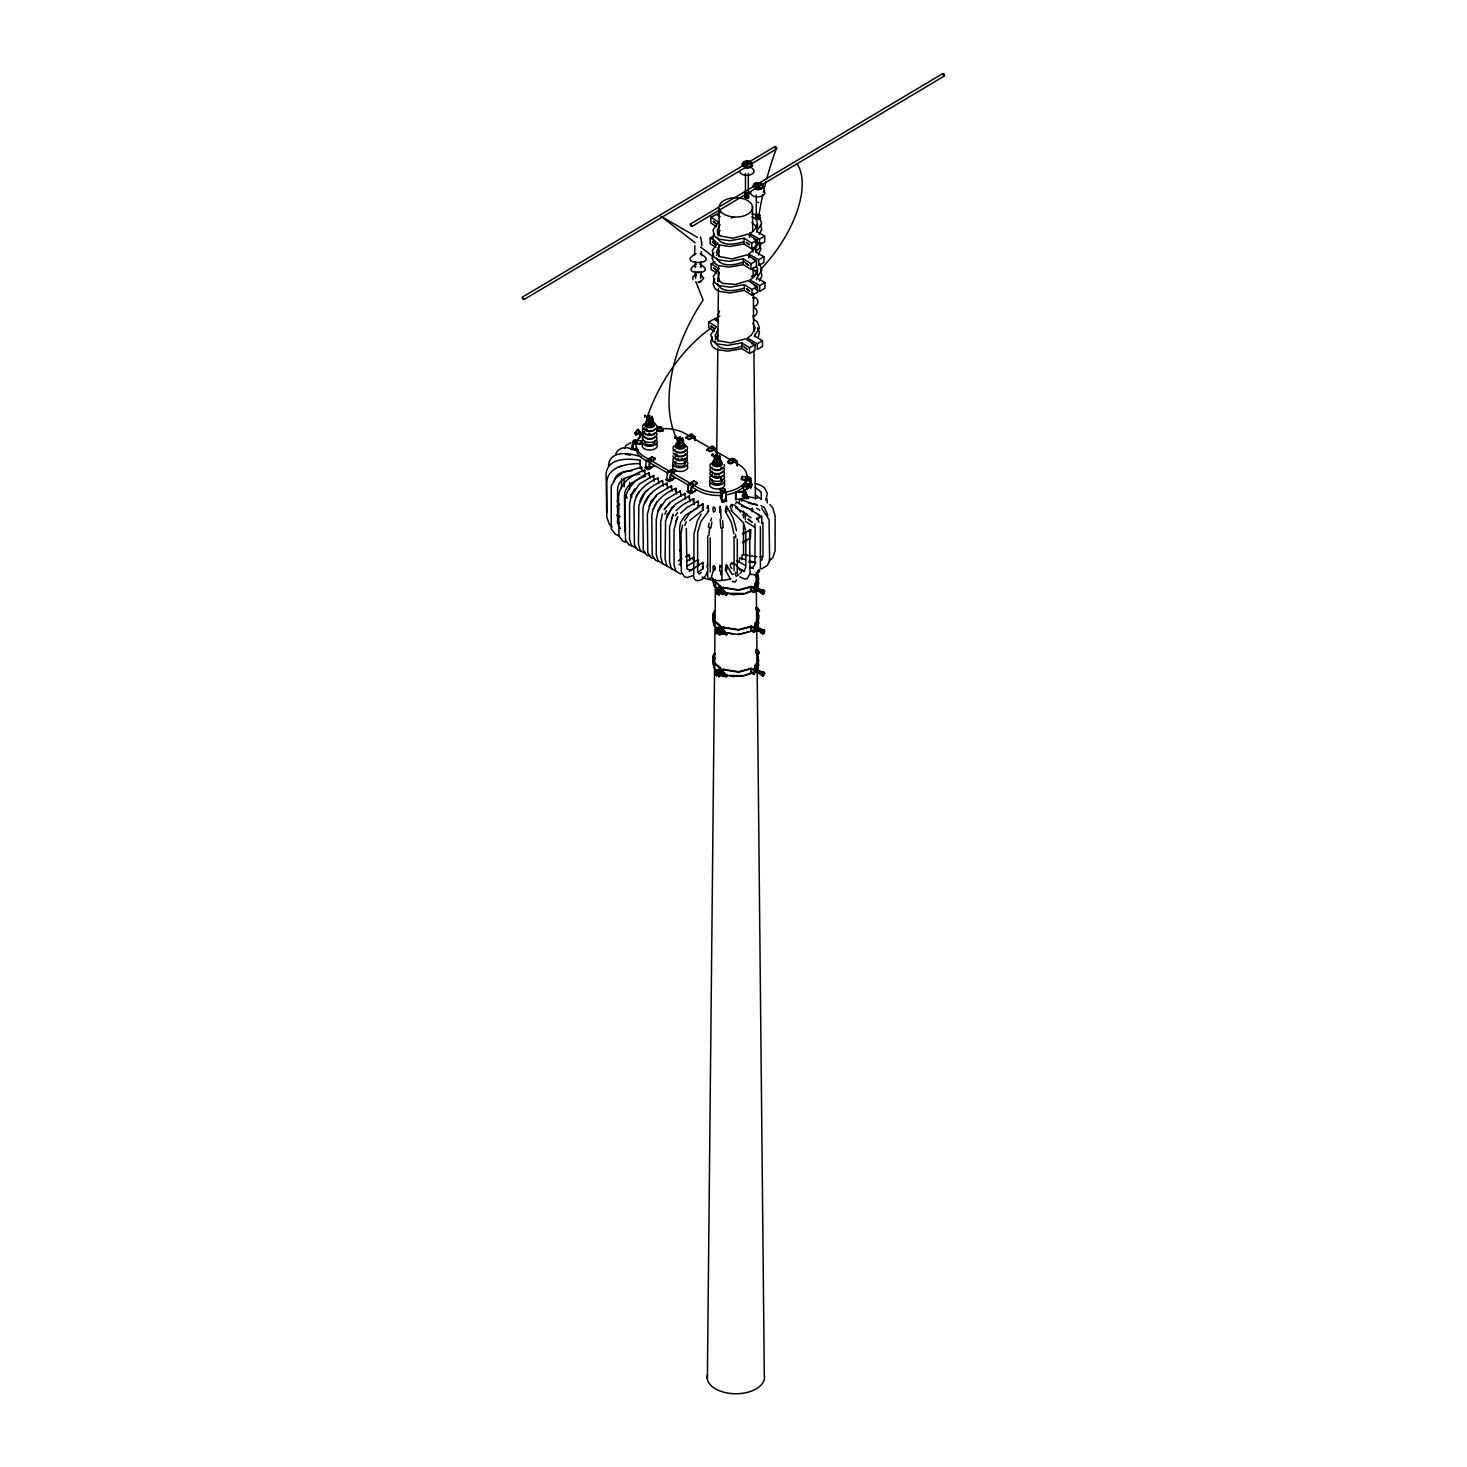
<?xml version="1.0" encoding="UTF-8"?>
<svg xmlns="http://www.w3.org/2000/svg" width="1467" height="1467" viewBox="0 0 1467 1467"><rect width="100%" height="100%" fill="white"/><g stroke="black" fill="none" stroke-linecap="round" stroke-linejoin="round"><path stroke-width="1.5" d="M639.979 463.975L640.089 460.18C628.408 458.327 607.54 457.594 606.109 473.823L606.696 512.46M707.369 1379.127L715.456 579.63M716.74 453.633L717.803 348.266M717.876 341.389L718.408 288.706M718.482 281.829L718.647 265.802M718.738 256.633L718.848 245.172M718.94 236.022L719.215 208.516A16.724 9.664 0 0 0 725.45 214.989L729.209 216.272A16.724 9.664 0 0 0 751.709 210.459A16.724 9.664 0 0 0 739.698 198.008A16.724 9.664 0 0 0 719.288 206.003M642.179 471.732L641.611 467.221L623.127 472.484L615.572 478.334L611.207 486.219L611.207 528.725L615.608 534.391L619.294 535.95M707.717 535.84L707.717 577.356M760.933 242.477L759.649 247.611L755.89 252.086L763.94 256.743L763.94 262.501L758.696 265.527L758.696 259.751L748.812 254.048L755.303 248.161L756.532 242.568M767.296 502.924L766.948 498.872M741.899 498.12L741.899 501.201M675.187 490.932L675.975 488.309L676.544 493.902M692.974 501.219L693.781 498.597L694.166 504.575M692.974 559.826L693.781 557.203L694.459 562.246M656.648 427.777C656.959 434.617 667.118 430.583 661.214 427.704M695.413 261.786L695.138 267.269L695.871 266.371M942.731 74.194L943.959 73.588L944.583 75.844L691.984 226.45L690.517 225.808L690.389 224.084L942.969 73.46M706.947 508.334L707.974 505.51L708.708 510.974L700.969 521.482L697.632 532.613L697.65 571.708L699.136 574.019L701.226 572.46M706.947 566.959L707.717 564.172M718.665 594.538L718.262 590.486L722.736 587.35L738.616 589.826L751.232 586.378L753.891 587.332M718.665 634.312L718.262 630.26L722.736 627.124L738.616 629.6L751.232 626.152L753.891 627.106M727.155 509.727L726.128 506.042L725.358 511.451L731.226 522.014L733.94 533.676M727.155 568.352L726.128 564.667L725.358 570.076L730.529 579.135M695.596 278.492L695.853 272.825M635.596 440.999C635.743 443.126 635.633 438.486 635.761 441.145M636.495 448.664L635.009 448.975M748.17 485.577L746.575 485.779M641.299 468.982L641.611 467.221M712.815 579.062L713.879 585.755L716.611 588.744M713.402 582.417L713.64 579.135M712.815 618.836L713.879 625.529L716.611 628.518M713.402 622.191L713.64 618.909A22.262 12.855 0 0 1 715.309 615.773M712.815 660.957L713.879 667.65L716.611 670.621M713.402 664.294L713.64 661.03A22.262 12.855 0 0 1 715.309 657.876M757.944 579.245L756.935 572.79L757.944 583.701L757.944 579.245L754.882 583.793L757.027 585.113L753.745 587.442M758.769 583.774L757.706 577.081M758.182 615.737L757.944 623.475L758.182 615.737L756.935 612.564M758.769 623.548L757.706 616.855M758.182 657.858L757.944 665.578L758.182 657.858L756.935 654.685M758.769 665.651L757.706 658.958M648.047 416.041L646.709 418.994L648.047 416.041L649.019 417.893M649.551 420.626L650.89 417.673L652.723 418.37L651.403 421.322L649.551 420.626C654.447 422.221 650.981 415.363 650.743 420.901C655.144 422.404 651.586 415.968 651.513 421.304M650.303 421.066L651.641 418.113L652.723 418.37M651.971 417.93L652.613 419.965M695.175 271.963L694.808 276.566L696.348 275.264M717.748 591.219L717.748 589.899M719.545 590.651C717.235 588.927 720.865 594.025 717.895 590.486M718.647 591.238C716.666 601.03 722.479 587.625 724.973 593.255M718.39 591.073C723.121 588.267 716.134 591.403 718.848 590.376M718.848 589.624L718.977 591.531L723.103 587.845L738.69 590.302L751.397 586.892L754.001 587.992L758.182 585.04C753.396 581.959 756.385 588.707 757.834 589.441M719.857 591.769L719.545 590.119M727.045 594.758C728.897 591.641 718.152 592.411 721.306 590.467M720.572 591.751L721.599 592.393M722.241 592.338L723.121 591.751L721.892 590.394L721.196 592.833M721.214 630.242L718.262 631.232L718.023 629.838M721.324 592.118C722.608 596.207 725.56 589.844 726.128 593.805M725.67 593.952L725.046 592.558L723.616 594.447L721.801 594.098L721.379 591.898M755.835 623.713L758.182 624.814L754.001 627.766L751.397 626.666L738.69 630.058L722.993 627.619L722.736 632.167C716.208 641.317 719.197 624.814 719.398 631.195M722.112 592.411L724.203 592.136L723.488 590.486L721.801 591.678L724.46 590.944L724.46 593.677L725.468 592.723M718.518 630.297C719.472 633.029 719.674 628.72 718.133 629.636M722.351 591.769L722.039 590.541L719.674 590.761M718.812 629.6L719.417 631.764L719.545 630.425M719.307 629.911L720.572 629.93M722.773 594.557L722.406 590.908M723.561 591.824L722.938 593.438M716.795 672.216L717.766 670.731L716.978 671.208M725.046 633.799C724.405 631.855 721.251 634.569 720.242 631.122M726.807 594.373L725.395 594.813L723.671 592.98M717.106 672.234L717.216 669.741L718.023 673.17M725.652 592.631C723.836 594.667 722.828 593.658 726.073 593.236M723.763 593.053L722.736 591.183M723.616 631.727L724.533 633.194L722.773 634.331L720.554 632.295L720.975 631.14M721.086 631.562L720.957 630.333M724.643 592.925L724.533 594.337L726.018 592.815M720.939 632.479L721.196 631.067M721.526 631.415L721.177 630.315L720.48 631.709M758.182 585.04L758.182 589.496L754.001 592.448L751.434 591.348L744.392 593.933L732.822 594.685L723.396 591.971L724.918 593.585M720.7 632.717L722.479 632.809L721.874 631.507L723.488 630.26L724.808 631.672L724.46 633.927L725.908 633.066M725.156 593.915L726.165 595.18M721.654 630.7L723.451 631.562L722.369 632.937M725.78 594.997L725.285 593.768M721.159 675.04L720.755 672.326L718.133 672.711L722.736 669.227L738.616 671.703L751.232 668.274L753.891 669.227M724.405 631.727L722.479 631.067L721.306 632.644M726.697 593.035L725.615 594.703L724.9 593.181M718.317 672.344L719.032 673.39L722.993 669.741L738.69 672.179L751.397 668.769L754.001 669.887L758.182 666.935L755.835 665.816M718.72 673.353L719.16 671.446L718.133 671.739M722.663 631.599L722.241 632.112M725.56 592.485L725.853 594.758L726.037 593.713M724.02 633.084C719.985 633.304 727.155 622.705 718.518 629.948M723.616 632.974L724.625 634.239M727.302 594.098L726.954 593.163L726.697 594.355M720.572 674.673L720.187 673.463M724.515 633.726L723.836 632.497L725.413 632.607M726.037 632.717L723.836 632.497M720.572 673.646L722.186 672.418M723.873 633.634L723.249 631.195M725.56 674.38C723.323 671.611 720.7 675.333 721.159 673.353M724.9 632.955L724.845 634.111M724.845 633.634C726.733 634.074 725.01 630.883 722.718 633.341M721.782 674.783L722.039 673.646M724.056 632.919L725.67 634.276M720.04 674.178L720.847 674.82C723.176 675.242 722.534 672.088 724.771 674.783M724.9 675.058L722.773 676.434L721.452 672.509M725.542 633.872L727.045 634.533M726.77 634.826L725.963 633.836M722.993 675.498L723.231 674.362M722.993 674.288L725.028 674.142M726.055 632.955L726.238 634.221L725.138 633.891M724.57 674.618C722.571 674.93 728.127 679.074 723.139 674.582M722.736 673.06L723.818 673.775M725.963 634.588C727.614 635.834 726.147 630.113 725.028 633.634M725.046 675.902L724.093 674.692M725.67 675.847C726.697 672.821 724.203 677.919 724.405 675.15M724.918 675.48L723.744 673.976M725.963 675.939L725.468 674.618L727.247 676.214M725.211 675.59C726.788 677.901 725.211 674.508 726.513 675.865M725.542 674.618L726.697 674.912M724.405 673.848L726.697 676.452M727.247 675.884L726.037 674.673M756.147 590.376C753.158 588.139 758.677 587.075 755.743 589.716M756.183 589.954L755.578 588.377M756.715 588.817L756.312 588.359M755.927 589.991C756.679 586.25 755.798 590.394 757.449 589.587M757.871 570.791L758.751 571.562M756.55 588.597L756.33 587.699L758.641 589.074M756.128 588.377L756.88 590.137L756.66 589.221M756.092 589.477L756.312 588.56M759.503 570.956L758.622 571.928L758.237 570.975M755.542 589.331L756.972 590.101L756.789 587.992M756.33 590.119L757.192 588.304M762.418 591.366L761.245 590.321C760.676 591.458 756.495 589.917 761.025 589.936C760.364 589.844 756.367 592.026 757.064 587.79L756.514 588.065M757.779 590.156L757.889 588.872M757.485 589.642L757.595 588.505M758.494 571.635L758.824 570.48M755.358 589.569L758.109 590.944L757.816 588.469M759.264 569.856L759.576 571.011M756.385 610.235L757.027 608.842L757.614 609.942M758.347 589.642L758.549 591.073M757.871 590.724L758.677 589.496L757.119 588.927M758.897 628.976C757.412 627.289 755.798 632.405 755.322 628.371M758.751 610.364L758.017 611.317L757.1 610.199M756.147 630.15L755.798 628.83M757.669 607.87L755.835 607.503L758.017 608.823C756.422 610.51 759.117 612.803 758.366 610.199M762.675 594.08L760.933 592.466L761.281 591.018L762.143 589.917L764.38 590.467L764.38 592.888L762.675 594.08L758.989 590.559M759.026 609.74L757.559 610.51M757.742 609.685L756.697 609.043M758.256 590.999L759.209 589.276L757.577 589.331M756.33 629.453L757.412 628.096L756.312 628.334M757.926 611.171L758.237 609.905M758.256 610.455L757.284 608.897M760.603 589.826C758.677 594.007 760.199 588.249 757.907 589.312M759.539 591.109L759.411 589.221M758.384 610.602L758.366 609.263M762.033 592.155L759.741 590.009L758.677 591.109M758.256 630.773C764.985 632.002 754.478 628.023 758.109 629.343M756.99 628.224C758.421 632.295 757.174 625.694 756.514 628.591M758.494 610.052L757.742 608.915M760.328 591.183L759.319 591.219M758.512 610.877C760.108 607.558 757.779 612.968 759.374 611.226M756.092 627.473L757.485 629.416M759.081 630.168C756.44 628.591 760.218 629.691 758.714 630.572M758.072 629.288L758.549 630.847L759.576 629.783M758.164 628.775L758.182 624.814M759.631 610.565L758.769 611.684M754.992 670.932L755.652 669.227L757.449 670.107L755.945 670.511M757.357 652.595L756.349 652.522L757.027 650.945M757.192 630.003C759.301 632.369 757.889 626.904 759.704 629.343L760.236 630.938M761.611 592.228L761.795 590.339L756.77 587.57L756.954 590.101M755.597 671.923L754.882 665.688L757.944 661.122M761.941 590.449L761.74 592.466L760.768 592.191M751.727 673.261L751.471 668.769L751.269 673.261L754.001 674.343C757.302 666.366 763.94 675.645 755.413 671.336C755.835 671.134 757.559 668.952 756.679 672.088M759.044 630.113L759.338 631.232L760.915 630.407M757.669 652.393L755.835 653.035L756.697 651.935C761.465 654.429 757.687 652.43 756.514 650.651M758.824 652.558C759.723 651.201 755.267 655.181 757.284 651.018M761.245 631.562L759.264 630.462M760.841 590.688L762.62 590.908L762.327 593.126M758.127 652.962L758.017 650.945M757.357 652.448L757.595 651.018L756.789 652.265M759.521 630.938L760.071 629.343L759.814 630.81M759.759 629.526C761.153 636.568 766.728 628.059 756.899 627.821M758.916 673.206C758.549 669.447 756.587 671.556 755.853 670.731M756.312 671.116L756.477 669.722M758.806 652.21L758.017 653.438L758.237 652.026M758.641 651.44L757.999 652.54M757.871 652.613L758.494 653.769L758.237 652.852M758.384 652.723L758.421 651.55M756.954 672.216C756.495 669.685 760.75 670.877 759.429 672.675M757.192 670.199L757.137 671.959M757.907 652.467L758.732 651.586M756.935 669.52L756.55 671.794M760.639 630.865L761.208 632.094L762.015 631.433M756.715 670.712L757.045 672.326L755.248 670.914M758.366 670.566C755.835 673.573 760.951 669.979 760.144 673.72M762.272 631.562L761.226 631.91L762.418 631.874M758.311 670.786C755.78 672.711 758.751 672.454 759.961 671.318M762.235 631.562L761.74 631.14M761.703 674.508L758.732 672.326M758.677 672.986L759.906 671.538L758.586 670.951M759.668 672.161C759.136 675.902 762.95 670.236 761.831 673.793M762.272 673.683L760.034 673.17L760.603 671.703L762.088 672.308M760.383 672.858L762.675 675.975L764.729 673.316L762.987 671.703L761.208 673.28M759.851 672.601L760.493 671.556M760.236 672.454L760.529 673.866M762.528 673.793C760.089 676.305 761.868 670.437 762.088 673.335M761.666 674.252L761.593 672.289M761.098 673.665L761.538 672.106L755.523 669.649M644.031 471.971L644.747 470.173L645.26 475.803M667.247 473.841L668.163 472.246M612.271 527.02L609.227 524.086L606.806 516.934L606.806 482.056C607.925 466.121 627.821 463.425 640.29 463.664L640.199 468.541M757.43 229.017L756.807 231.823M756.697 249.665L756.073 252.471M755.248 333.669L754.625 336.493M648.524 474.74L649.294 472.906L649.863 478.499M652.962 477.307L653.732 475.473L654.135 481.469M666.311 485.027L667.082 483.175L667.65 488.768M670.749 487.594L671.538 485.742L672.106 491.335M684.099 495.296L684.869 493.444L685.437 499.037M688.555 497.863L689.325 496.011L689.893 501.622M688.555 556.488L689.325 554.636L689.893 560.229M760.383 568.738L760.383 526.451M702.106 505.657L702.95 503.786L703.39 509.746L689.765 520.437M702.106 564.282L702.95 562.411L703.39 568.371L698.127 572.057M686.336 528.487L686.923 568.958L690.957 570.205L702.73 562.411M708.469 527.258L709.056 523.132M710.872 528.12L711.862 522.124M721.984 579.593L721.984 528.047M661.214 427.447L662.882 431.243M761.465 568.994L767.443 565.327L769.093 561.971M769.588 558.634L769.093 519.685L761.556 508.15M769.075 562.191L769.625 558.432M692.442 492.013L690.829 492.16M732.491 459.208C735.756 458.768 731.391 460.216 733.555 459.758M608.512 465.552C609.814 449.36 630.755 453.211 640.914 456.75M614.251 481.708C614.49 473.291 624.612 470.614 631.8 470.815M632.68 444.171L640.657 444.079L641.574 440.87L634.349 440.045L632.864 441.09L632.68 448.994L638.255 449.672M646.012 415.858L644.673 415.216L644.747 417.27M648.872 417.49L647.497 416.83L647.589 418.92M735.645 503.841L736.526 501.861L747.785 508.205M742.504 163.992L743.219 166.596C739.276 162.342 749.399 158.528 750.077 162.635M742.504 165.166L742.632 163.24M752.296 163.112L750.095 166.394L744.906 166.376L745.089 167.623L750.095 167.55L752.351 165.771L751.764 162.415L744.906 166.376M753.323 186.676L754.698 183.448L760.713 182.898M754.698 183.448L753.323 185.502L754.038 186.932L760.896 182.99M754.863 188.693C757.669 191.187 766.508 188.143 761.776 184.53M657.491 479.177L658.188 478.04L658.756 483.633M661.947 481.744L662.626 480.608L663.194 486.2M679.734 492.032L680.431 490.877L681 496.469M679.734 550.657L680.431 549.502L681 555.094M697.522 502.301L698.219 501.164L698.622 507.142M697.522 560.926L698.219 559.771L698.622 565.767M681.44 443.126L678.983 443.951L680.211 442.722M681.623 442.282L678.781 442.282M748.335 173.436L748.28 193.717L746.171 194.231L745.878 192.929M692.222 435.222L690.719 434.36M756.294 215.026L759.154 215.026L756.294 215.026L756.294 194.964M718.592 459.831L715.823 460.015M682.907 441.127C683.219 437.569 679.129 442.997 682.082 442.264M717.235 458.603L718.958 456.952M716.813 590.082L717.895 588.89L717.253 589.697M720.48 591.935L720.792 586.195L714.649 581.134M720.774 592.686L720.737 591.604M721.526 591.641L718.922 589.679M721.782 592.43L722.589 591.329M716.813 629.856L717.271 628.866M725.743 593.622L725.175 592.32M719.674 629.508L717.821 628.903L717.198 630.517M721.397 632.02L721.507 630.59M717.436 671.923L718.28 671.189M726.807 633.854L727.247 634.092M717.931 672.161L719.307 673.06M719.49 673.225L720.829 672.161M721.452 673.188L722.497 675.04M721.342 673.94L720.957 672.216M751.397 673.225L744.392 675.829L732.822 676.562L723.286 674.233L723.048 669.741L722.736 674.288C711.018 680.798 728.494 671.758 719.655 672.473M722.241 674.215L723.506 673.426M722.296 673.885L724.661 673.976M722.424 675.48L722.663 673.243M723.323 675.022L723.488 672.363L721.471 673.866M724.148 675.113L722.846 674.93M723.488 672.363L725.156 674.967M724.826 675.407L725.01 676.287M755.468 588.67L760.144 591.824M756.128 588.964L756.789 590.321M758.512 590.101L757.981 589.844M758.366 589.697L759.961 589.422L759.961 590.449M758.751 590.541L758.934 589.147L757.65 589.862M759.869 590.779L759.998 589.642M761.63 591.733L760.915 591.219M756.789 610.144L756.954 610.932M757.21 609.649L756.825 608.878M758.072 610.089L757.119 608.603L756.422 609.392M758.292 610.529L758.824 611.611M756.11 629.563L755.853 628.61M756.385 628.866L757.32 630.333M756.66 628.995L756.954 630.095M758.256 629.746L759.778 630.645M758.897 629.728L758.476 630.388M759.778 631.048L759.466 629.655M760.493 630.48L760.273 629.545L762.693 631.012M762.675 633.854L762.675 631.452L764.38 630.242L764.38 632.662L762.675 633.854L761.281 633.194L761.171 630.535M754.772 670.566L755.01 665.431M755.468 670.566L756 672.106M756.66 671.097L756.33 671.996L761.868 674.398M756.77 670.841L756.789 669.887L755.597 670.712M756.734 672.198L756.917 671.226M757.816 671.281L756.514 672.308L755.358 671.464M758.934 671.519L759.338 673.335L760.639 672.986M760.97 672.051L760.676 673.041M761.63 673.628L761.061 672.509M761.336 672.638L760.933 674.362L762.675 675.975M762.327 675.003L761.776 672.454M682.54 525.149L680.963 533.658L681.348 571.965L684.576 576.843L687.326 577.54L693.084 575.541M615.645 454.55C617.332 448.132 625.107 446.243 630.663 448.7M720.975 511.726L720.169 506.482L719.6 512.258M718.518 630.04L718.408 631.232L719.068 630.223M717.216 458.529L718.885 456.97M739.588 499.605L739.203 503.786M739.588 558.23L739.203 562.411M646.324 461.445L652.045 457.356L655.217 458.511L652.045 456.677L646.14 460.601L645.7 466.891L648.872 468.725L649.313 462.435L655.217 458.511M639.869 501.677C642.399 490.84 653.438 485.65 662.424 480.589M653.218 509.379L656.923 501.677M662.424 513.798L660.682 522.142L660.682 557.002L662.552 563.566L667.613 566.354M666.55 517.081L667.338 514.44M714.044 568.297L711.458 576.843A14.78 2.072 -84.2 0 1 710.798 578.603M757.54 276.878L756.312 279.739M761.281 498.945L761.263 492.197L755.285 487.447M713.549 234.023L713.017 238.974L714.594 241.835A14.083 8.142 0 0 0 719.563 244.989L729.924 246.493L744.044 243.962L751.709 248.803L757.174 245.906L757.174 240.148L747.748 234.207L732.803 238.241L720.554 236.04L717.601 232.905L717.161 230.319L720.059 224.671M701.721 245.649L701.593 242.183M754.827 345.442L752.809 343.351L751.819 343.883M716.666 319.421L719.49 311.096M649.276 418.113L652.063 416.353M679.771 439.568L682.54 437.808M631.067 448.792L632.809 446.353L631.067 449.47L637.852 450.296M631.067 449.47L631.984 446.261M632.68 448.994L633.652 441.365L634.881 440.723M640.657 444.079L641.574 440.87M743.842 485.834L749.417 486.512C755.01 476.225 737.424 483.835 742.357 476.445L750.536 477.949L750.224 486.622L751.141 484.073M741.44 479.672L742.357 476.445M749.417 486.512L750.334 483.982L744.778 483.303M751.948 484.183L751.031 487.392L741.99 486.292M717.638 589.587L717.198 590.743M719.839 590.889L719.875 592.008M722.608 592.503L722.993 587.845L723.249 592.32M726.055 594.135L725.927 594.208M720.315 631.213C725.12 622.943 710.028 623.127 713.64 614.453A22.262 12.855 0 0 1 715.309 611.317M722.186 630.297L721.526 632.46M722.608 632.277L724.46 630.718M724.918 633.359L724.955 632.204M726.055 633.909L726.623 633.377M719.288 672.289C722.076 671.153 715.383 672.234 719.288 676.727M755.083 588.524L756.092 587.497M722.608 674.398L724.46 672.821M723.763 674.637L723.689 675.682M762.235 591.788L761.501 590.761M764.38 590.467L760.97 592.008L762.528 591.898M757.229 610.07L758.256 609.135M762.492 631.69L761.281 630.792L760.933 632.24L762.327 632.9M757.21 651.77L757.614 652.907M757.229 652.173L757.742 651.018M758.366 652.302L758.311 653.475M759.081 672.289L759.374 671.299M736.489 580.015L735.15 582.106L732.235 581.39M717.418 234.683L720.059 230.429M716.685 255.331L719.307 251.077M717.693 281.151L719.142 278.308M715.236 339.354L717.876 335.099M726.88 511.158L725.578 511.91M726.88 569.783L725.578 570.535M714.777 455.669L715.144 457.942M631.268 495.828L639.209 484.22L653.53 475.455M636.201 496.469L639.135 491.408M644.618 503.529L649.404 495.241M649.074 506.097L656.996 494.489L671.318 485.724M657.968 511.231L665.89 499.624L680.23 490.877M671.318 518.933L673.39 514.605M675.755 521.5L677.827 517.173M624.539 448.517L625.969 445.418L630.718 442.667M758.219 337.373L759.503 332.239L757.394 327.856M765.756 500.064L767.369 493.645L764.71 488.144A17.604 10.159 0 0 0 758.201 484.348L755.303 483.578M700.988 280.967L698.879 282.251M667.302 514.532L674.783 504.758L689.123 496.011M673.041 514.404L669.594 527.276L669.594 562.136L671.446 568.719L676.507 571.488M692.351 482.478L688.481 485.027L688.206 490.767L691.379 492.6L696.238 490.455L690.205 493.939L687.033 491.427L690.792 492.93L691.232 486.622L697.137 483.377L691.654 486.861L691.379 492.6M677.479 516.989L674.031 529.844L674.031 564.722L675.884 571.286L680.963 574.055M761.648 560.394L762.968 556.121L762.932 522.234M757.944 619.019L754.882 623.512L757.027 624.887L753.745 627.216M713.732 252.929L712.063 258.027L713.842 262.483A14.083 8.142 0 0 0 718.83 265.637L729.172 267.141L743.292 264.592L750.976 269.433L756.44 266.554L756.44 260.796L746.996 254.855L732.051 258.889L719.802 256.688L716.483 252.287L719.307 245.319M714.741 278.767L713.072 283.865L714.851 288.302A14.083 8.142 0 0 0 719.839 291.475L730.181 292.96L744.301 290.429L751.984 295.27L757.449 292.373L757.449 286.615L748.005 280.674L735.572 284.451L722.351 283.296L717.858 279.372L719.142 272.55M712.302 336.952L710.633 342.049L712.394 346.487A14.083 8.142 0 0 0 717.381 349.659L727.742 351.145L741.862 348.614L749.527 353.455L754.992 350.558L754.992 344.8L745.566 338.859L730.603 342.893L718.353 340.711L715.034 336.31L717.876 329.341M721.214 592.063L722.204 591.018M722.718 592.026L722.644 591.494M721.159 630.828L721.067 632.112M720.425 632.02L721.324 631.048M722.846 631.782L721.269 632.369M758.384 570.535L758.751 570.058M724.405 633.267L726.128 632.827M757.174 589.844L758.036 588.78M757.981 589.257L757.247 590.266M758.109 590.156L759.283 589.202M761.446 590.889L761.465 592.448M718.262 671.721L716.519 673.243M721.306 672.344L720.81 674.307M721.727 674.307L722.589 673.078M721.361 675.003L722.626 673.5M723.616 674.252L724.46 675.242M726.183 676.305L726.568 675.168M757.706 612.399L758.989 615.682L758.769 619.092L755.817 623.475L755.89 628.206L756.734 627.656M757.192 628.665L755.597 629.508L761.868 632.387M758.109 629.93L759.246 629.416M759.704 630.682L760.841 630.462M756.422 651.513L756.972 650.67L759.484 652.026M757.467 651.66L756.183 652.687M756.238 671.171L758.641 670.951L757.339 672.363M758.787 671.519L757.192 672.381M731.886 510.003C727.504 505.235 732.858 499.642 740.542 512.221M731.886 568.628C727.65 564.777 732.51 557.405 740.065 570.406M684.374 520.803L689.728 513.248L702.73 503.786M733.757 574.019L732.198 574.441L726.66 564.978M650.504 467.203L649.092 467.515L650.266 467.478M716.868 456.879L716.721 461.023M694.514 254.91L694.881 245.649M701.061 514.073L697.357 520.895L694.038 533.841L693.763 572.863C691.947 585.626 705.389 580.84 707.222 571.69M759.246 234.482L761.63 229.255L760.639 224.524M758.494 255.111L760.933 248.235L758.824 243.834M759.503 280.949L761.905 275.723L760.915 270.992M742.632 164.414L744.888 161.462M755.743 187.904C758.292 189.261 765.169 187.648 762.583 183.943L755.743 187.904L755.927 189.133M634.679 488.841L631.709 493.994L629.545 504.153L629.545 539.031L631.397 545.596L636.476 548.383M661.379 504.245L658.408 509.397L656.244 519.575L656.244 554.434L658.096 560.999L663.157 563.786M664.148 509.269L669.851 503.291M664.496 509.471L670.346 502.191L684.667 493.444M671.648 508.095L665.56 520.748L665.138 559.569L666.99 566.134L672.051 568.921M640.309 434.91A2.182 1.265 60 0 0 637.632 433.37L636.073 435.076L634.771 433.462L638.072 429.263L643.408 435.901M634.771 433.462L638.072 429.263M636.073 435.076L637.045 433.7A2.182 1.265 60 0 1 639.062 434.159A2.182 1.265 60 0 1 639.814 436.854L638.75 438.413L640.401 436.543M716.024 671.116L716.409 672.033L719.784 668.237L713.879 663.194L712.815 656.501A23.105 13.35 0 0 1 714.557 653.237M713.072 447.325L711.678 446.445M677.204 439.128L678.066 441.035L677.204 439.128L678.286 437.624L680.248 437.991M680.156 442.245L682.118 442.631L680.156 442.245L681.128 439.256L683.09 439.642L683.219 441.109M680.908 442.667L680.798 441.2L683.09 439.642M714.191 456.64L715.052 458.548L714.191 456.64L715.273 455.118L717.235 455.504M717.015 458.272L718.115 456.769L720.077 457.154L719.105 460.125L717.143 459.739L717.015 458.272L717.895 460.18M717.766 458.713L720.077 457.154M644.948 492.674L638.86 505.345L638.438 544.165L640.309 550.73L645.37 553.517M680.486 513.303L686.904 507.564L698.017 501.146M718.041 589.459L718.133 589.862M720.81 591.128L721.984 590.816L722.424 593.603M721.434 592.448L722.112 590.779M721.581 592.778L723.616 593.97M722.479 592.595L720.242 592.1L720.847 592.925M721.801 594.098L724.46 593.346M723.726 593.53L724.533 592.521M719.05 630.737L718.023 630.902M719.142 631.14L720.169 630.37M721.452 630.553L721.837 630.737M722.112 632.185L722.406 632.919M721.801 633.872L723.488 632.662L724.79 633.451M757.779 590.504L756.844 589.477M757.65 589.184L757.559 588.212M758.182 589.441L759.429 589.184M759.998 589.936L759.539 591.403M760.309 590.431L761.556 590.174L760.566 590.559M761.281 593.42L762.143 593.328C765.847 589.147 761.63 594.557 764.38 592.888M755.982 609.062L756.825 607.961M722.002 672.344L719.674 672.656M755.78 628.078L756.422 629.838L755.78 629.178M755.248 628.793L757.375 629.508M759.117 629.105L755.927 627.601L760.291 629.746M757.65 629.636L758.439 630.003M758.146 628.83L757.155 630.04M757.907 629.765L755.908 630.021M759.246 629.71L760.438 629.673M764.38 630.242L762.143 629.691L760.566 631.305M725.395 676.709L727.045 676.635M761.281 633.194L762.143 633.102C765.884 629.068 761.556 634.056 764.38 632.662M755.982 651.183L757.669 649.973L757.724 651.861M756.954 651.513L758.127 651.201L757.339 651.678M758.732 653.383L759.136 651.733L757.504 650.89M755.78 670.199L757.174 669.63M756.312 670.437L755.963 669.264M758.146 670.951L755.652 669.575M759.631 671.428L758.604 670.731M759.246 672.491L756.312 672.326M759.741 671.703L758.439 672.418M758.256 672.876L759.503 672.62M761.373 672.528L758.787 673.133M761.281 675.315L762.143 675.205C765.847 671.097 761.63 676.342 764.38 674.765M751.159 164.066L776.611 148.9L776.483 147.158L775.016 146.517L522.417 297.141L522.564 298.865L524.031 299.506L745.291 167.568L745.089 166.449M524.031 299.506L522.417 297.141M691.984 226.45L690.389 224.084M775.016 146.517L774.833 147.599M683.09 442.466C685.529 437.808 679.276 443.291 683.09 442.466A3.906 2.256 0 0 1 682.577 445.62A3.906 2.256 0 0 1 676.91 445.033A3.906 2.256 0 0 1 678.414 441.824M715.052 455.705L714.649 459.813M744.209 571.598L745.823 566.794L745.804 532.961M676.085 510.663L682.448 504.996L693.561 498.578M751.856 334.604L755.248 327.911L752.773 323.162M720.719 586.635L715.786 589.862L719.784 586.342L713.879 581.299L712.595 577.998M754.955 583.609L755.01 588.01L756.275 586.837M720.719 626.409L715.786 629.636L719.784 626.171L713.879 621.073L712.815 614.38A23.105 13.35 0 0 1 714.557 611.116M718.977 673.408L716.501 675.7L716.519 671.153C729.191 667.393 708.469 664.441 713.64 656.574A22.262 12.855 0 0 1 715.309 653.42M648.176 417.306L649.221 416.738L648.249 417.27M747.968 192.434L749.05 193.516L747.968 198.1L744.741 197.018L745.823 192.434M744.741 197.018L745.823 195.936M744.741 193.516L745.823 194.579L749.05 193.516M755.578 215.026L756.642 213.944L759.869 215.026L759.869 218.528L756.642 219.61L755.578 215.026L756.642 216.107L759.869 215.026M755.578 218.528L756.642 217.464M708.506 511.415L707.461 511.139M769.882 560.486L772.742 557.772L775.126 550.73L775.126 515.834L772.724 507.967L769.863 504.428M755.817 583.701L758.769 579.318L757.706 572.625M755.01 669.906L756.275 668.732M719.362 591.696L717.931 591.018M721.984 592.576L721.086 592.998M719.417 630.003L720.664 630.077M762.272 592.283L757.155 590.266M721.324 630.902L722.039 630.315M722.406 631.067L721.434 632.919L722.424 633.377L721.801 631.452M720.994 632.24L723.891 631.488M725.523 634.643L726.568 634.514M758.952 610.089L757.742 609.208L757.174 610.822M760.438 630.04L762.363 630.59M762.363 630.333L761.776 631.8M761.758 630.663L760.108 629.251M719.032 671.941L720.297 671.978M719.362 673.591L718.023 673.005M720.609 674.178L721.984 674.472M724.716 674.252L723.231 675.682M756.825 652.577L757.229 652.723M755.908 670.034L757.504 670.419M758.567 671.281L762.528 672.693L762.033 674.05M751.452 335.026L747.363 338.07L757.247 343.773L762.492 340.747L762.492 346.505L757.247 349.531L757.247 343.773M717.84 242.788L712.247 250.619L713.842 256.725A14.083 8.142 0 0 0 718.83 259.879L729.172 261.383L743.292 258.834L750.976 263.675L750.976 269.433M649.092 459.538L650.431 460.088M711.807 448.242L712.944 447.563M691.03 483.597C692.332 485.889 692.094 481.359 691.232 483.688M716.703 589.496L715.749 588.89L717.986 588.212L716.519 589.257L716.501 593.823L719.398 592.026M716.703 629.27L715.749 628.665L717.986 627.986L716.519 629.031L716.501 633.597L719.398 631.8M720.664 668.567L720.664 673.023M745.878 196.431C744.117 198.852 750.737 197.422 747.271 196.211M651.293 420.351A3.429 1.98 0 0 1 652.265 423.431A3.429 1.98 0 0 1 646.837 423.174A3.429 1.98 0 0 1 648.689 420.222L649.716 421.671L650.725 420.259M671.244 471.494L670.089 472.301M671.244 480.277L669.502 480.608M681.33 441.824C681.788 438.706 680.835 439.678 681.532 441.714M645.425 492.05L647.625 490.455M649.863 494.617L652.063 493.022M656.519 495.589L650.798 501.567L647.35 514.44L647.772 552.766L651.293 557.808L654.264 558.652M672.106 507.472L674.307 505.858M754.515 587.809L755.743 586.03M717.216 629.728L716.519 631.122M751.727 631.158L751.471 626.647L751.269 631.158L754.001 632.222L756.789 630.26M716.244 675.407L715.749 670.786L717.216 669.741M634.056 440.467L637.301 440.87L636.183 442.374L634.569 442.19L634.056 440.467L634.569 442.19M634.056 441.274L637.301 441.677M634.569 441.384L637.301 440.87M637.301 448.902L634.569 450.149L637.301 448.902L636.788 448.003M745.731 477.38L748.959 477.784L747.858 479.287L746.245 479.086L745.731 477.38L746.245 479.086M745.731 478.187L748.959 478.572M746.245 478.297L748.959 477.784M748.959 485.815L746.52 486.274L748.17 486.31L747.858 487.264L745.731 486.164M747.858 487.264L748.959 486.549M716.868 593.823L715.786 593.273L715.749 588.89M716.868 633.597L715.804 633.121L715.749 628.665M749.545 237.251L749.545 233.4C756.422 230.942 761.355 219.61 752.021 216.878M743.219 165.423L750.077 161.462M716.703 214.439L720.205 212.422M749.545 233.4L759.448 239.121L764.674 236.095L764.674 241.853L759.448 244.879L755.487 242.587M758.696 259.751L763.94 256.743M751.416 276.548L756.294 273.742A254.304 145.013 -59.4 0 1 756.018 270.001M756.294 266.004C760.346 271.303 754.368 277.391 749.82 279.867L759.704 285.588L764.949 282.563L764.949 288.321L759.704 291.346L755.743 289.054M719.765 316.083L714.521 319.109L718.482 321.383M649.973 415.161L647.222 416.848L647.167 420.864M649.478 422.203L652.228 420.516L652.265 416.481M677.864 438.101L680.45 436.598M694.808 440.595L694.533 436.799L689.05 439.66L685.878 437.826L690.975 434.067L692.571 434.305L692.992 436.047L691.819 436.708L690.223 436.469L689.802 434.745L690.223 436.469M685.878 437.826L690.719 435.021M651.293 459.299L648.542 460.546L648.102 458.804L651.293 459.299L649.276 458.951M690.223 435.662L692.992 435.241M679.955 443.639L682.54 442.154M685.878 437.148L689.05 438.981L694.955 436.084L695.395 440.265M655.217 459.189L649.918 462.38L649.459 468.395L650.504 467.936L649.258 467.423M646.287 466.561L649.459 468.395L654.319 465.589L648.304 469.733L645.132 467.9L645.7 466.891M645.132 467.24L648.872 468.725M648.542 468.505L651.293 467.35M649.074 472.887C637.173 477.82 625.474 487.814 625.107 501.586L625.529 539.929L629.05 544.972L632.02 545.816M676.177 470.614L673.005 468.78L667.778 471.861L666.66 478.994L669.832 480.828L670.272 474.519L676.177 470.614L670.694 474.758L670.419 480.498L667.247 478.664M715.768 452.698L715.493 448.902L710.01 451.763L706.837 449.929L711.935 446.17L713.53 446.408L713.952 448.132L711.183 448.572L710.762 446.848L711.183 448.572M657.986 478.022C646.048 482.9 634.367 492.912 634.001 506.738L634.422 545.064L637.943 550.107L640.914 550.95M672.253 472.209L670.236 470.229L671.831 470.485L672.253 472.209L669.062 471.714L673.005 469.458L676.177 471.292M706.837 449.929L711.935 446.977L713.952 448.132M669.062 471.714L672.253 471.402M711.183 447.765L713.952 447.343M706.837 449.25L710.01 451.084L715.914 448.187L716.354 452.368M670.419 480.498L675.278 477.692L669.245 481.836L666.073 480.002L666.66 478.994M666.073 479.342L669.832 480.828M666.88 483.156C654.887 488.676 642.601 497.515 642.894 511.873L643.316 550.198L646.837 555.241L649.808 556.085M714.851 455.595L717.436 454.11M716.941 456.805L719.527 455.32M716.941 461.151L719.692 459.464L719.729 455.43M675.774 488.309C663.873 493.279 652.173 503.144 651.788 517.007L652.21 555.333L655.731 560.376L658.72 561.219M690.022 483.01L693.213 483.505L690.462 484.733L690.022 483.01L690.462 484.733M731.721 458.933L734.912 459.428L733.738 460.913L732.143 460.675L731.721 458.933L732.143 460.675M697.137 482.716L693.964 480.883L688.738 483.963L687.62 491.097M736.727 464.801L736.269 460.931L730.969 463.865C723.158 463.48 732.822 455.632 734.142 459.428M727.797 462.032L732.895 459.079L734.912 460.235M690.462 483.927L693.213 483.505M732.143 459.868L734.912 459.428M727.797 461.353L730.969 463.187L736.874 460.271L737.314 466.066M687.033 491.427L690.792 492.93M698.42 507.344L685.456 515.174L680.651 522.234L679.606 527.497L680.56 565.473M746.373 476.5C755.743 475.583 749.05 500.192 750.297 480.663M735.609 492.362L745.529 491.188L748.243 498.193L744.943 491.537L735.609 492.362L735.609 499.605L744.264 498.542L743.201 495.791A2.2 1.265 60 0 1 743.952 493.939A2.2 1.265 60 0 1 745.988 495.828L746.355 498.652L745.383 496.139A2.2 1.265 60 0 0 743.366 494.269A2.2 1.265 60 0 0 742.614 496.121L744.264 498.542M744.191 490.253L747.822 488.163M743.054 491.683L749.637 487.117M735.609 499.605L736.177 492.032M678.341 560.852L681.935 558.78M685.529 556.708L689.123 554.636M686.373 561.348L693.561 557.203M742.375 533.676L746.006 531.567M687.234 565.987L698.017 559.771M743.054 534.061L750.884 529.532L750.297 539.324M689.16 571.305L694.716 568.096M742.357 542.423L745.988 540.314M743.017 542.808L749.637 538.224M753.891 591.788L751.232 590.834L745.786 592.961M749.105 673.793L751.434 672.711L753.891 673.683M749.674 509.251L761.721 516.549L761.721 523.737M716.666 226.688L710.908 223.057L710.908 217.299L716.373 214.42L720.15 216.804M715.914 247.336L710.156 243.705L710.156 237.947L713.806 236.022M716.923 273.174L711.165 269.525L711.165 263.767L714.814 261.841M710.908 217.299L718.592 222.14L712.98 229.971L714.594 236.077A14.083 8.142 0 0 0 719.563 239.231L729.924 240.735L744.044 238.186L751.709 243.027L757.174 240.148M750.976 263.675L756.44 260.796M711.165 263.767L718.848 268.608L713.255 276.438L714.851 282.544A14.083 8.142 0 0 0 719.839 285.717L730.181 287.202L744.301 284.671L751.984 289.512L757.449 286.615M714.484 331.359L708.726 327.728L708.726 321.97L714.191 319.072L717.968 321.456M708.726 321.97L716.409 326.811L710.798 334.623L712.394 340.729A14.083 8.142 0 0 0 717.381 343.901L727.742 345.387L741.862 342.856L749.527 347.697L754.992 344.8M678.506 440.192L677.497 439.128L679.239 437.936M756.605 519.245L761.721 516.549M719.545 591.623L718.133 591.164M759.099 571.745L758.237 571.745M722.993 591.733L723.506 587.405M756.55 587.589L757.981 588.469M760.346 589.697L759.044 588.982M720.7 630.425L722.002 630.223M722.626 633.194L723.488 633.689M756.55 627.363L755.358 629.343M756.88 629.911L755.78 629.05M755.413 629.215L757.907 630.168M761.373 630.297L761.611 630.37M720.7 672.546L722.369 673.463M722.222 674.765L721.709 674.655M756.844 671.794L755.322 671.226M759.283 671.079L758.054 670.712M761.098 672.289L759.833 671.244M761.868 674.49L762.492 672.491M657.968 426.585L661.122 427.19L658.316 428.327L657.968 426.585L658.316 428.327M657.968 427.392L661.122 427.997M658.316 427.52L661.122 427.19M721.911 491.06L725.046 491.647L723.818 493.095L722.241 492.802L721.911 491.06L722.241 492.802M721.911 491.867L725.046 492.454M722.241 491.995L725.046 491.647M776.611 148.9L775.365 148.552M944.583 75.844L943.336 75.495M712.944 447.417L711.77 448.224M751.397 631.122L738.69 634.533L726.697 632.809M644.545 470.155C632.259 474.281 619.001 483.285 618.524 497.57L618.982 535.932L622.778 541.158L625.969 542.148M644.93 476.372C636.421 479.819 624.722 484.568 624.502 495.516L624.722 531.788M762.455 556.415L759.998 556.873M757.009 217.813C754.258 219.793 761.19 219.647 758.439 217.813M695.431 274.769L692.901 276.676L692.901 279.684M700.841 281.591L703.702 278.18L700.841 274.769M754.075 306.31C759.209 305.631 759.246 298.003 754.111 297.324M649.019 421.396C646.379 422.954 652.54 423.596 650.725 421.524M716.483 460.345L716.831 461.848L718.188 460.473M711.678 447.123L712.595 450.864M753.543 316.23C758.182 315.515 758.164 308.455 753.543 307.74M744.502 261.749C736.049 264.812 721.287 268.131 716.483 258.045M743.072 345.754C734.747 348.944 717.693 352.41 714.979 340.729M731.318 217.996L733.738 217.171M742.907 514.88L745.309 514.11L751.067 517.741M745.786 632.735L749.105 631.69M744.117 675.37L747.455 674.325M742.852 242C734.894 244.311 721.379 246.823 717.216 237.397M743.127 288.467C735.15 290.778 721.636 293.29 717.491 283.865M619.056 466.854L621.733 466.066M639.869 474.006C631.378 475.638 618.139 478.004 617.57 489.043L617.57 523.132L620.523 528.725M758.201 183.723L755.725 184.145L755.725 182.972M696.165 253.608C673.701 265.252 722.516 265.564 700.107 253.608M758.421 242.788L756.99 242.788M696.458 264.078C676.434 275.521 719.875 275.283 699.814 264.078M699.741 272.129L696.513 272.129M700.823 281.609L698.127 282.012M718.518 676.507L718.408 673.188M659.71 427.355L659.38 427.227M744.117 593.493L727.577 593.31M738.616 634.056L744.117 633.267M742.284 675.645L729.374 675.498M626.116 454.477L630.737 455.1M658.5 431.096L662.882 430.565M721.727 494.654L720.132 489.281L724.515 488.749L726 493.517M721.819 500.449L726.202 499.917L726.202 495.094M722.149 502.062L726.55 500.852L722.149 502.062L720.242 496.836M756.312 590.449L757.504 590.339M757.192 590.486L758.916 591.311M758.622 611.409L757.155 610.73M719.05 629.196L720.829 630.058M721.984 630.59L722.681 631.195M719.417 631.764L718.518 631.36M725.138 634.166L725.156 634.459M757.192 630.26L758.072 628.371M759.851 631.525L761.3 632.222M757.669 649.973L755.835 649.624L756.825 650.083M718.537 671.391L719.674 672.014M719.82 671.684L718.903 671.648M721.727 672.583L723.249 673.298M721.324 674.38L723.616 676.342M725.138 676.269L723.286 675.425M764.38 672.363L761.281 672.895M760.383 673.885L761.465 674.343M680.596 564.355L678.946 564.538M746.355 498.652L748.243 498.193M735.645 506.922L736.324 508.059M677.314 440.595L678.524 440.558M714.301 458.107L715.511 458.052M753.249 259.109L756.312 261.273L754.68 261.089M757.742 514.44L760.988 516.109L760.548 517.374M756.642 243.155L758.787 243.155M722.956 673.665L723.506 669.282M703.17 509.966L702.198 508.04M703.17 568.573L702.198 566.665M695.78 281.554L703.133 300.057A127.097 73.387 -60 0 0 678.286 441.695M749.674 567.564L752.956 567.234L754.882 564.557L755.175 528.083M750.627 574.386L753.8 574.661M640.657 443.401L632.479 442.924L631.874 448.884M741.44 478.994L748.683 479.929L750.224 481.799M745.181 484.037L751.948 484.843M746.831 484.715L748.445 484.899M742.21 495.974L757.449 498.212M748.408 503.199L756.844 504.428M756.99 556.763L742.21 554.599L741.899 559.826M748.61 561.843L752.956 562.484M690.975 434.874L692.992 436.047M648.542 467.771L650.138 468.762M693.213 484.312L691.195 482.331M690.022 491.042L692.057 492.949L690.022 491.793M718.335 459.923C723.029 457.191 715.529 457.466 719.105 460.125M727.577 633.084L732.968 633.982M755.982 562.686L749.417 560.944M649.148 468.193L650.394 467.57M756.238 240.808C759.264 240.478 751.562 236.609 754.588 239.855M749.069 477.949L750.297 478.884M646.709 418.994L647.809 419.25M747.271 192.709L748.335 193.516M691.654 435.332L690.664 436.011M752.039 213.76L754.35 214.402A14.083 8.142 0 0 1 756.404 215.227M739.881 499.312L757.65 505.418M741.513 506.17L752.956 509.782M739.881 557.918L745.603 559.734M749.435 567.289L753.378 568.536M756.11 287.129L757.32 287.092L754.093 285.423M759.246 589.312L762.675 591.054M722.186 590.523L720.847 589.936M719.802 590.027L722.112 590.871M724.24 594.282L723.286 593.548M757.339 627.601L755.523 629.563M718.665 629.251L720.205 629.746M721.581 632.552L720.315 632.13M719.802 671.904L721.159 672.583M670.107 472.319L671.244 471.622M702.18 577.044L705.774 578.64A25.159 14.523 0 0 0 730.933 578.64M752.021 222.636L757.284 227.678M752.278 269.103L756.294 271.762L757.706 275.484M755.285 494.654L761.263 499.403M762.143 589.917L763.537 590.578M764.729 591.421L762.987 589.807M761.281 591.018L762.675 591.678M762.143 593.328L763.537 593.988M723.488 590.486L724.46 590.944M722.644 590.578L723.616 591.036M723.836 591.439L724.808 591.898M722.644 593.988L723.616 594.447M716.519 591.348L717.216 587.864M718.096 594.135L719.288 594.832M762.143 629.691L763.537 630.352M764.729 631.195L762.987 629.581M762.143 633.102L763.537 633.762M753.891 631.562L750.921 630.7L750.847 626.281M722.644 630.352L723.616 630.81M724.808 631.672L723.488 630.26M722.644 633.762L723.616 634.221M718.096 633.909L719.288 634.606M755.212 666.146L757.027 667.008L754.515 669.685M762.143 671.794L764.729 673.316M762.143 675.205L763.537 675.865M722.644 672.473L723.616 672.931M723.836 673.335L724.808 673.793M721.801 673.573L722.773 674.031M721.801 675.975L722.773 676.434M715.786 675.077L716.868 675.7M760.053 517.191L758.989 516.567M700.492 236.902L701.593 242.165M619.569 523.132L617.442 521.995M617.277 515.155L620.101 516.696M736.122 508.077L747.033 514.22M736.526 560.486L745.621 565.62M737.993 567.747L743.622 570.92M757.724 202.079L758.732 202.666M764.674 236.095L756.642 231.438L761.63 223.497L759.576 217.428M697.412 237.324L660.957 216.254L695.138 242.807M764.949 282.563L756.899 277.923L761.905 269.965L759.833 263.895M762.492 340.747L754.46 336.108L759.448 328.15L757.394 322.098A14.083 8.142 0 0 0 754.221 319.879M650.89 417.673L651.806 418.7M746.96 476.152L750.884 478.425M761.043 505.675L764.399 507.6M697.137 483.377L693.964 480.883M669.392 471.164L644.453 456.769A28.57 16.504 0 0 1 636.091 445.106M673.225 473.383L698.145 487.777A28.57 16.504 0 0 0 738.561 487.777A28.57 16.504 0 0 0 738.561 464.434L684.869 433.443A28.57 16.504 0 0 0 657.271 429.171M667.467 472.942L644.453 459.666A28.57 16.504 0 0 1 636.091 448.003M671.299 475.161L688.555 485.137M692.387 487.337L698.145 490.656A28.57 16.504 0 0 0 722.094 495.351M675.278 478.352L672.106 475.858M749.637 529.477L750.004 573.927L747.18 578.603L744.778 579.135L739.826 576.788M710.156 237.947L715.914 241.578M745.309 521.298L754.9 527.35L754.9 523.756M616.818 515.174L619.111 516.714M700.841 254.598L701.978 255.68L701.171 251.554M752.993 297.874L754.13 298.956L753.543 296.737M700.382 266.371L701.134 267.269L700.859 261.786M700.621 275.576L701.464 276.566L701.098 271.963M700.548 246.988L713.145 256.762M731.171 510.589L742.632 521.885M731.666 504.446L732.363 507.16M731.666 563.071L732.235 564.282M651.678 418.168C648.946 421.928 649.698 418.994 651.77 418.81M747.968 195.936L749.05 197.018M758.787 217.464L759.869 218.528M754.295 574.386L756.935 577.246M714.649 585.59L717.29 588.45M714.649 625.364L717.29 628.224M758.787 590.981L759.704 591.696M756.935 627.399L758.109 628.591M760.768 631.965L759.503 630.792M758.641 630.975L757.724 630.242L759.778 629.673M761.171 671.868L762.088 672.583M758.787 672.858L759.704 673.573M720.242 631.874L721.196 632.607M720.242 673.995L720.975 674.967M637.485 429.611L642.821 436.249M635.358 433.132L636.66 434.745M764.674 508.279L767.809 515.174M713.567 512.02C718.445 510.736 711.33 501.806 713.329 511.506M713.567 570.645C718.445 569.361 711.33 560.431 713.329 570.131M752.296 164.286L751.764 162.415M617.094 506.225L618.781 508.426M755.285 245.943L756.055 247.079M753.855 329.947L754.625 331.102M617.185 501.054L619.624 505.106M726.66 506.353L733.188 518.236L736.544 530.687M745.731 485.412L746.245 487.062M759.007 521.977L756.954 517.759M719.6 570.883L719.875 565.217L721.269 567.344M631.947 497.185L630.7 494.581M627.216 498.12L625.841 495.204M671.831 478.517L672.253 480.186L671.831 479.251M651.293 460.106L650.871 458.382M650.871 467.148L651.293 468.083M698.017 565.73L697.522 564.006M756.935 617.02L758.182 620.193M757.706 654.502L758.769 661.195L755.817 665.578L755.89 670.309L756.092 669.392M756.935 659.141L758.182 662.314M756.697 607.411L757.045 608.365M756.697 649.514L757.045 650.486M762.987 671.703L763.335 672.656M761.355 672.363L760.034 671.904M722.553 633.029L722.773 634.331M725.927 493.297L724.515 488.749M725.266 498.047L726.55 501.531M720.132 489.281L721.984 496.084M721.911 499.092L722.241 500.779L721.911 499.844M743.934 524.508L745.584 530.155M697.815 506.683L697.522 505.382M726.147 493.462L726.367 500.375L721.984 500.907L721.801 495.333M726.238 493.976L726.367 495.076M640.089 460.18L640.125 461.206M720.462 512.001L721.251 518.474M720.462 570.626L720.994 574.954M720.15 519.281L720.829 528.248M757.944 672.528L758.182 666.935M682.338 439.201L682.467 440.668M722.626 520.418L723.121 527.827M753.249 315.24L753.561 319.403M700.492 274.714L700.676 278.492M752.461 206.297L752.718 231.456M752.864 247.465L752.919 252.049M753.084 268.058L753.176 277.208M753.341 293.217L753.708 329.837M753.91 350.411L755.413 499.11M756.165 572.332L756.275 583.756M756.349 590.633L756.642 620.358M756.752 629.508L757.064 661.544M757.192 672.986L764.307 1375.312A28.662 16.54 0 0 1 735.407 1393.76A28.662 16.54 0 0 1 707.479 1374.817M763.115 184.622L763.17 187.299M762.583 183.943L762.583 185.117M762.712 186.822L762.712 187.996M761.941 187.428L761.941 188.601M760.915 187.904L760.915 189.078M759.723 188.216L759.723 189.371M759.704 285.588L759.704 291.346M759.448 239.121L759.448 244.879M758.787 216.107L758.787 219.61M758.439 188.326L758.439 189.5M758.182 575.963L758.182 580.419M757.137 188.253L757.137 189.408M756.917 182.66L756.917 183.833M756.642 216.107L756.642 219.61M755.01 623.328L755.01 627.784M753.928 184.053L753.928 185.227M754.001 587.992L754.001 592.448M754.001 627.766L754.001 632.222M754.001 669.887L754.001 674.343M753.47 184.75L753.525 187.428M752.498 163.864L752.351 165.771M752.186 508.114L752.186 511.708M751.874 165.313L751.874 166.486M751.984 289.512L751.984 295.27M751.709 243.027L751.709 248.803M751.727 591.384L751.471 586.873L751.269 591.384M751.104 165.918L751.104 167.091M750.847 586.507L750.847 590.963M750.847 668.402L750.847 672.858M750.095 166.394L750.095 167.55M749.527 347.697L749.527 353.455M748.683 161.113L748.683 162.287L747.381 161.04M748.904 166.688L748.904 167.861M748.812 254.048L748.812 257.899M747.968 194.579L747.968 198.1M747.602 166.816L747.602 167.971M746.318 166.725L746.318 167.898M746.098 161.15L746.098 162.324M745.823 194.579L745.823 198.1M745.456 173.436L745.456 193.516M745.309 514.11L745.309 519.501M744.301 284.671L744.301 290.429M743.879 161.92L743.879 163.094M744.044 238.186L744.044 243.962M743.512 485.87L743.512 497.331M743.512 511.066L743.512 517.943M743.512 522.527L743.512 554.599M743.292 258.834L743.292 264.592M743.109 162.544L743.109 163.699M742.687 164.726L742.687 165.899M741.862 342.856L741.862 348.614M737.278 538.957L737.278 573.725M734.068 536.61L734.068 570.81M723.506 627.179L723.506 631.635M710.211 537.821L710.211 572.093M682.76 437.918L682.76 441.787M679.753 439.66L679.753 443.511M677.662 438.45L677.662 442.319M649.258 418.223L649.258 422.074M629.655 482.405L629.655 489.226M624.135 478.132L624.135 486.842M621.568 478.664L621.568 487.759M797.186 163.974A85.581 42.121 -53.6 0 1 760.511 269.525M755.688 250.674A254.304 145.013 -59.4 0 1 755.817 246.694M757.192 228.375A254.304 145.013 -59.4 0 1 757.669 224.213M759.173 213.724A254.304 145.013 -59.4 0 1 762.858 194.469M763.353 192.305A254.304 145.013 -59.4 0 1 766.031 181.45M766.599 179.267A254.304 145.013 -59.4 0 1 776.336 148.534M647.442 416.683A114.481 65.96 -60 0 1 711.018 328.058M637.063 440.834A28.57 16.504 0 0 1 642.784 434.489M746.941 478.994A28.57 16.504 0 0 1 725.743 494.929M742.669 569.819A25.159 14.523 0 0 1 740.138 573.322M738.965 574.386A25.159 14.523 0 0 1 736.141 576.329M723.689 478.627A7.592 4.383 0 0 1 717.326 485.265A7.592 4.383 0 0 1 710.56 478.755M723.689 482.386A7.592 4.383 0 0 1 717.326 489.024A7.592 4.383 0 0 1 710.56 482.515M721.03 478.847A5.19 3.007 0 0 1 718.317 483.798A5.19 3.007 0 0 1 712.228 479.966M721.562 478.829A5.19 3.007 0 0 1 720.7 479.434M722.204 475.968A5.19 2.989 0 0 1 715.731 478.059A5.19 2.989 0 0 1 712.247 474.281M719.582 476.023A5.19 3.007 0 0 1 718.317 476.28M716.96 476.353A5.19 3.007 0 0 1 714.392 475.876M722.387 471.329A5.19 2.989 0 0 1 717.198 474.336A5.19 2.989 0 0 1 711.99 471.329M722.387 467.478A5.19 2.989 0 0 1 718.427 470.394A5.19 2.989 0 0 1 712.577 468.853M712.173 468.248A5.19 2.989 0 0 1 712.008 467.35M721.562 467.258A5.19 3.007 0 0 1 720.7 467.863M719.307 459.446A3.906 2.256 0 0 1 720.059 462.875A3.906 2.256 0 0 1 714.081 462.71A3.906 2.256 0 0 1 715.401 459.336M719.729 459.721A3.429 1.98 0 0 1 719.49 462.508A3.429 1.98 0 0 1 714.649 462.38A3.429 1.98 0 0 1 714.887 459.593M721.03 462.215A3.924 2.256 0 0 1 718.353 464.856A3.924 2.256 0 0 1 713.567 463.554A3.924 2.256 0 0 1 715.401 460.675M719.307 460.785A3.924 2.256 0 0 1 720.095 461.17M724.203 464.562A7.262 4.181 0 0 1 724.203 466.726M723.469 467.735A7.262 4.181 0 0 1 713.567 469.275A7.262 4.181 0 0 1 710.908 463.554M720.81 462.013A7.262 4.181 0 0 1 722.314 462.673M719.784 461.023A5.19 2.989 0 0 1 721.159 465.552A5.19 2.989 0 0 1 713.219 465.552A5.19 2.989 0 0 1 714.594 461.023M720.462 462.765A3.264 1.889 0 0 1 719.398 464.085M718.702 464.361A3.264 1.889 0 0 1 713.916 462.6M720.095 462.71A3.264 1.889 0 0 1 717.473 465.461A3.264 1.889 0 0 1 714.062 463.004M724.203 468.413A7.262 4.181 0 0 1 716.244 473.658A7.262 4.181 0 0 1 710.908 467.405M724.203 472.264A7.262 4.181 0 0 1 716.244 477.508A7.262 4.181 0 0 1 710.908 471.255M724.203 476.133A7.262 4.181 0 0 1 724.203 478.297M723.469 479.306A7.262 4.181 0 0 1 713.567 480.846A7.262 4.181 0 0 1 710.908 475.125M685.474 460.216A7.592 4.383 0 0 1 686.098 466.121A7.592 4.383 0 0 1 675.975 467.001A7.592 4.383 0 0 1 673.573 461.243M687.491 465.919A7.592 4.383 0 0 1 679.349 471.475A7.592 4.383 0 0 1 673.573 465.002M684.044 461.353A5.19 3.007 0 0 1 684.025 465.406A5.19 3.007 0 0 1 677.039 465.754A5.19 3.007 0 0 1 675.829 461.757M685.217 458.456A5.19 2.989 0 0 1 678.744 460.565A5.19 2.989 0 0 1 675.26 456.769M682.595 458.511A5.19 3.007 0 0 1 681.33 458.786M678.634 458.713A5.19 3.007 0 0 1 677.406 458.382M685.401 453.816A5.19 2.989 0 0 1 680.083 456.824A5.19 2.989 0 0 1 675.022 453.688M677.406 454.513A5.19 3.007 0 0 1 676.379 454.018M685.401 449.966A5.19 2.989 0 0 1 680.083 452.955A5.19 2.989 0 0 1 675.022 449.837M682.742 442.209A3.429 1.98 0 0 1 682.283 445.106A3.429 1.98 0 0 1 677.314 444.593A3.429 1.98 0 0 1 678.634 441.787M683.109 443.657A3.924 2.256 0 0 1 682.577 446.977A3.924 2.256 0 0 1 676.892 446.39A3.924 2.256 0 0 1 678.414 443.162M683.842 444.501A7.262 4.181 0 0 1 683.842 451.763A7.262 4.181 0 0 1 672.95 448.132M673.188 447.05A7.262 4.181 0 0 1 673.921 446.041M682.797 443.511A5.19 2.989 0 0 1 683.879 448.224A5.19 2.989 0 0 1 675.719 447.6A5.19 2.989 0 0 1 678.854 443.217M683.109 444.318A3.264 1.889 0 0 1 682.962 446.206M682.412 446.573A3.264 1.889 0 0 1 678.451 446.775A3.264 1.889 0 0 1 677.094 444.611M677.992 443.786A3.264 1.889 0 0 1 678.689 443.511M683.109 445.198A3.264 1.889 0 0 1 680.065 447.967A3.264 1.889 0 0 1 677.442 445.051M687.216 450.901A7.262 4.181 0 0 1 682.082 456.035A7.262 4.181 0 0 1 673.188 453.083M673.188 450.901A7.262 4.181 0 0 1 673.921 449.892M687.216 454.77A7.262 4.181 0 0 1 681.146 459.996A7.262 4.181 0 0 1 672.95 455.852M687.216 458.621A7.262 4.181 0 0 1 681.146 463.865A7.262 4.181 0 0 1 672.95 459.703M673.188 458.621A7.262 4.181 0 0 1 673.921 457.612M654.905 436.102A5.19 2.989 0 0 1 649.844 439.238A5.19 2.989 0 0 1 644.526 436.231M656.354 443.566A7.592 4.383 0 0 1 649.588 450.057A7.592 4.383 0 0 1 643.224 443.419M656.354 439.807A7.592 4.383 0 0 1 649.588 446.298A7.592 4.383 0 0 1 643.224 439.66M654.667 441.017A5.19 3.007 0 0 1 649.954 444.923A5.19 3.007 0 0 1 644.655 441.274M654.74 433.15A5.19 2.989 0 0 1 648.487 435.296A5.19 2.989 0 0 1 644.655 431.738M649.954 433.554A5.19 3.007 0 0 1 648.597 433.48M654.795 429.171A5.19 3.007 0 0 1 648.487 431.445A5.19 3.007 0 0 1 644.71 427.741M647.332 429.354A5.19 3.007 0 0 1 646.213 428.896M651.513 420.369A3.924 2.256 0 0 1 652.632 423.908A3.924 2.256 0 0 1 646.434 423.615A3.924 2.256 0 0 1 648.524 420.222M646.232 422.698A3.924 2.256 0 0 0 647.625 425.65A3.924 2.256 0 0 0 652.852 425.1A3.924 2.256 0 0 0 652.357 422.056A5.19 2.989 0 0 1 653.97 426.384A5.19 2.989 0 0 1 646.379 426.97A5.19 2.989 0 0 1 646.048 422.551M656.739 425.613A7.262 4.181 0 0 1 647.846 430.73A7.262 4.181 0 0 1 644.6 423.725M651.605 422.643A7.262 4.181 0 0 1 653.347 423.064M654.85 423.725A7.262 4.181 0 0 1 656.006 424.605M651.935 422.349A3.264 1.889 0 0 1 651.825 425.192A3.264 1.889 0 0 1 646.965 424.752M651.935 423.23A3.264 1.889 0 0 1 651.11 426.347A3.264 1.889 0 0 1 646.452 424.715M656.739 429.464A7.262 4.181 0 0 1 648.781 434.709A7.262 4.181 0 0 1 643.445 428.456M656.739 433.315A7.262 4.181 0 0 1 648.781 438.56A7.262 4.181 0 0 1 643.445 432.307M656.739 437.184A7.262 4.181 0 0 1 648.781 442.411A7.262 4.181 0 0 1 643.445 436.157M735.517 534.373A14.78 3.814 79.1 0 1 735.664 537.784M735.664 572.258A14.78 3.814 79.1 0 1 735.517 575.101M675.443 515.797A14.78 8.545 -60 0 1 677.607 512.625M664.881 514.128A14.78 8.545 -60 0 1 666.531 510.663M756.679 508.205A14.78 10.581 43.5 0 1 759.796 510.388M709.001 535.29A14.78 2.072 -84.2 0 1 709.661 527.698M710.798 520.803A14.78 2.072 -84.2 0 1 711.458 518.218M709.661 579.245A14.78 2.072 -84.2 0 1 709.258 578.09M684.814 525.424A14.78 7.738 -64.2 0 1 686.318 521.885M750.792 191.664A7.17 4.144 0 0 0 754.973 196.541A7.17 4.144 0 0 0 763.922 194.799L764.637 193.791A7.17 4.144 0 0 0 763.922 190.655M751.966 168.283A7.17 4.144 0 0 1 753.818 172.281L753.103 173.271A7.17 4.144 0 0 1 744.154 175.031A7.17 4.144 0 0 1 739.973 170.135M674.6 437.808C676.562 440.852 676.8 433.113 674.6 437.808M678.176 439.898L678.432 440.797L678.176 439.898M711.587 455.32C713.53 458.382 713.861 450.552 711.587 455.32M718.757 459.464C720.719 462.527 721.03 454.697 718.757 459.464M636.495 449.397L634.899 449.617L636.495 449.397M746.52 478.315L748.17 478.334L746.538 478.279M746.52 477.508L748.152 477.655L746.611 477.362M648.891 458.951L650.523 459.061L648.909 458.933M669.851 471.054L671.446 471.017L669.869 471.035M692.442 491.28L690.884 491.518L692.442 491.317M711.55 446.977L713.145 446.94L711.55 446.958M713.237 221.444L716.263 223.754L713.384 221.37M712.485 242.092L715.511 244.402L712.485 242.092M713.494 267.911L716.519 270.221L713.494 267.911M711.055 326.114L714.081 328.425L711.055 326.114M746.355 242.348L749.399 244.641L746.355 242.348M745.621 262.978L748.647 265.289L745.621 262.978M746.63 288.816L749.655 291.126L746.63 288.816M744.172 347.001L747.216 349.311L744.172 347.001M722.681 491.207C724.661 491.408 723.598 492.93 722.699 491.188M748.207 519.281L752.003 522.179L748.207 519.281"/></g></svg>
